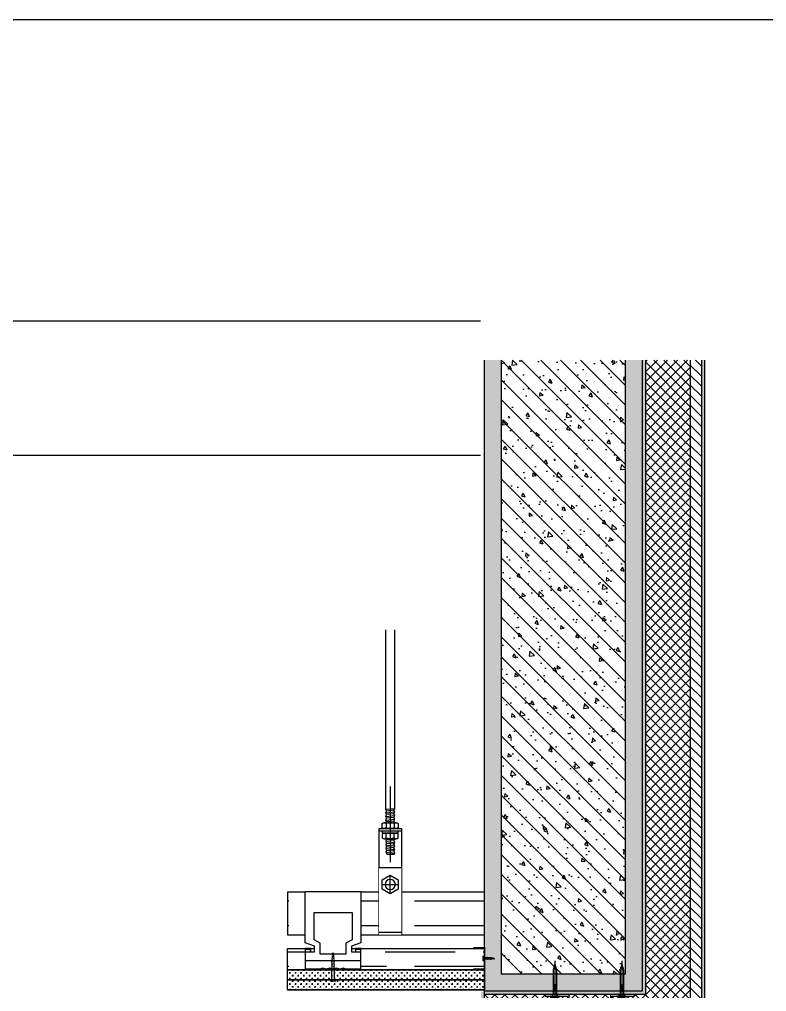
# Model space of a CAD drawing. Header units: millimetres. Extents: x 51249 to 2766742, y -599687 to -1280.
# Drawn here: x 87573 to 88241, y -118604 to -117735 of the extents above; entities that cross this region are included whole.
import ezdxf

# ---------------------------------------------------------------- set-up
doc = ezdxf.new("R2010")
doc.units = ezdxf.units.MM
doc.header["$LTSCALE"] = 10
for name, pattern in [('CENTER', [50.8, 31.75, -6.35, 6.35, -6.35]), ('DASH', [0.35, 0.25, -0.1]), ('DASHDOT', [1, 0.5, -0.25, 0, -0.25]), ('DASHED', [19.05, 12.7, -6.35])]:
    doc.linetypes.add(name, pattern=pattern)
for name, color, linetype in [('0BZ', 8, 'Continuous'), ('0ZX', 1, 'CENTER'), ('2-NORM', 3, 'Continuous'), ('2PJ', 4, 'Continuous'), ('95', 95, 'Continuous'), ('A-土建墙（含管井、立管）', 6, 'Continuous'), ('D-节点填充', 250, 'Continuous'), ('D-造型细线', 146, 'Continuous'), ('MISC13', 7, 'Continuous'), ('P-完成面', 3, 'Continuous'), ('填充层', 8, 'Continuous'), ('尺寸标注', 1, 'Continuous'), ('标注层', 6, 'Continuous'), ('钢材', 46, 'Continuous')]:
    doc.layers.add(name, color=color, linetype=linetype)

# ---------------------------------------------------------------- blocks, each defined once
blk = doc.blocks.new('射钉')
at = {"layer": '95', "linetype": 'ByBlock', "lineweight": 25}
for p, q in [((44750.32, 34477.17), (44750.32, 34477.27)), ((44750.72, 34477.67), (44750.92, 34477.67)), ((44751.32, 34476.5), (44751.32, 34477.27)), ((44751.32, 34470.07), (44751.33, 34476.42)), ((44751.79, 34475.24), (44751.35, 34476.35)), ((44721.82, 34473.67), (44726.82, 34475.17)), ((44721.82, 34473.67), (44726.82, 34472.17)), ((44726.82, 34475.17), (44748.32, 34475.17)), ((44726.82, 34472.17), (44748.32, 34472.17)), ((44750.32, 34470.07), (44750.32, 34470.17)), ((44750.72, 34469.67), (44750.92, 34469.67)), ((44751.79, 34472.1), (44751.35, 34470.99)), ((44751.82, 34472.25), (44751.82, 34475.1))]:
    blk.add_line(p, q, dxfattribs=at)
at = {"layer": '95', "linetype": 'ByBlock', "lineweight": -2}
for p, q in [((44750.32, 34470.17), (44750.32, 34477.17)), ((44740.4, 34475.17), (44740.4, 34472.17)), ((44740.74, 34475.17), (44740.74, 34472.17)), ((44741.09, 34475.17), (44741.09, 34472.17)), ((44741.43, 34475.17), (44741.43, 34472.17)), ((44741.78, 34475.17), (44741.78, 34472.17)), ((44742.12, 34475.17), (44742.12, 34472.17)), ((44742.47, 34475.17), (44742.47, 34472.17)), ((44742.81, 34475.17), (44742.81, 34472.17)), ((44743.16, 34475.17), (44743.16, 34472.17)), ((44743.5, 34475.17), (44743.5, 34472.17)), ((44743.85, 34475.17), (44743.85, 34472.17)), ((44744.19, 34475.17), (44744.19, 34472.17)), ((44744.54, 34475.17), (44744.54, 34472.17)), ((44744.88, 34475.17), (44744.88, 34472.17)), ((44745.23, 34475.17), (44745.23, 34472.17)), ((44745.57, 34475.17), (44745.57, 34472.17)), ((44745.92, 34475.17), (44745.92, 34472.17))]:
    blk.add_line(p, q, dxfattribs=at)
at = {"layer": '95', "linetype": 'ByBlock', "lineweight": 25}
for centre, radius, start, end in [((44748.32, 34477.17), 2, 270, 0), ((44750.72, 34477.27), 0.4, 90, 180), ((44750.92, 34477.27), 0.4, 0, 90), ((44751.72, 34476.5), 0.4, 180, 201.80141), ((44748.32, 34470.17), 2, 0, 90), ((44750.72, 34470.07), 0.4, 180, 270), ((44750.92, 34470.07), 0.4, 270, 0), ((44751.72, 34470.85), 0.4, 158.19859, 180), ((44751.42, 34475.1), 0.4, 0, 21.80141), ((44751.42, 34472.25), 0.4, 338.19859, 0)]:
    blk.add_arc(centre, radius, start, end, dxfattribs=at)
at = {"layer": '尺寸标注'}
blk.add_line((44718.83, 34473.67), (44758.76, 34473.67), dxfattribs=at)
blk = doc.blocks.new('A$C29C00FBA')
at = {"layer": '填充层'}
h = blk.add_hatch(dxfattribs=at)
h.set_pattern_fill('ANSI31', color=256, scale=0.5, angle=-90, style=0)
h.set_pattern_definition([(225, (7435.3224, 5073.8446), (-1.12253202, 1.12253202), [])])
h.paths.add_polyline_path([(-2.5, -33.6), (-2.5, 1.4), (-17.5, 1.4), (-17.5, -33.6)], flags=16)
edge = h.paths.add_edge_path()
edge.add_arc((-4, -32.1), 4, 270, 360)
edge.add_line((0, -32.1), (0, -0.1))
edge.add_arc((-4, -0.1), 4, 0, 90)
edge.add_line((-4, 3.9), (-16, 3.9))
edge.add_arc((-16, -0.1), 4, 90, 180)
edge.add_line((-20, -0.1), (-20, -32.1))
edge.add_arc((-16, -32.1), 4, 180, 270)
edge.add_line((-16, -36.1), (-4, -36.1))
at = {"layer": '钢材'}
for points in [[(-16, 3.9), (-4, 3.9, -0.414214), (0, -0.1), (0, -32.1, -0.414214), (-4, -36.1), (-16, -36.1, -0.414214), (-20, -32.1), (-20, -0.1, -0.414214)], [(-16.5, 1.4), (-3.5, 1.4, -0.414214), (-2.5, 0.4), (-2.5, -32.6, -0.414214), (-3.5, -33.6), (-16.5, -33.6, -0.414214), (-17.5, -32.6), (-17.5, 0.4, -0.414214)]]:
    blk.add_lwpolyline(points, format="xyb", close=True, dxfattribs=at)
blk = doc.blocks.new('A$C7BBD0F2D')
at = {"layer": '0ZX', "linetype": 'DASHDOT', "ltscale": 3}
blk.add_line((9.19, 0), (-3.6, 0), dxfattribs=at)
at = {"layer": '2PJ'}
for p, q in [((0, -4.8), (0, 4.8)), ((4.05, 2.5), (0, 2.5)), ((0, -2.5), (4.05, -2.5))]:
    blk.add_line(p, q, dxfattribs=at)
blk.add_lwpolyline([(7.4, 2.1, 1), (4, 2.1), (4, -2.1, 1), (7.4, -2.1)], format="xyb", close=True, dxfattribs=at)
blk.add_arc((6.4, 0), 8, 143.1301, 216.8699, dxfattribs=at)
blk = doc.blocks.new('A$C3F1F3C85')
at = {"layer": '标注层'}
h = blk.add_hatch(dxfattribs=at)
h.set_pattern_fill('ANSI37', color=250, scale=20, style=0)
h.set_pattern_definition([(45, (-1872661.9944, -418727.4913), (-1.767766953, 1.767766953), []), (135, (-1872661.9944, -418727.4913), (-1.767766953, -1.767766953), [])])
h.paths.add_polyline_path([(2.5, 47.5), (5.5, 47.5), (5.5, -46.9), (2.5, -46.9)])
at = {"layer": '0ZX', "color": 250, "linetype": 'DASHDOT', "ltscale": 3}
blk.add_line((27.18, -36.25), (-5.32, -36.25), dxfattribs=at)
at = {"layer": '2PJ', "color": 250}
for p, q in [((-7.15, -34), (-7.7, -34)), ((-7.7, -34), (-7.7, -38.5)), ((-7.48, -39.25), (-6.74, -33.25)), ((-5.15, -34), (-6.52, -34)), ((-5.48, -39.25), (-4.74, -33.25)), ((-3.15, -34), (-4.52, -34)), ((-3.15, -34), (-3.7, -34)), ((-3.48, -39.25), (-2.74, -33.25)), ((-3.48, -39.25), (-2.74, -33.25)), ((-1.15, -34), (-2.52, -34)), ((-1.48, -39.25), (-0.74, -33.25)), ((0.85, -34), (-0.52, -34)), ((0.52, -39.25), (1.26, -33.25)), ((2.85, -34), (1.48, -34)), ((2.52, -39.25), (3.26, -33.25)), ((4.85, -34), (3.48, -34)), ((4.52, -39.25), (5.26, -33.25)), ((6.85, -34), (5.48, -34)), ((6.52, -39.25), (7.26, -33.25)), ((8.85, -34), (7.48, -34)), ((8.52, -39.25), (9.26, -33.25)), ((10.85, -34), (9.48, -34)), ((10.52, -39.25), (11.26, -33.25)), ((12.85, -34), (11.48, -34)), ((12.52, -39.25), (13.26, -33.25)), ((14.85, -34), (13.48, -34)), ((14.52, -39.25), (15.26, -33.25)), ((16.85, -34), (15.48, -34)), ((16.52, -39.25), (17.26, -33.25)), ((18.85, -34), (17.48, -34)), ((18.52, -39.25), (19.26, -33.25)), ((20.85, -34), (19.48, -34)), ((20.52, -39.25), (21.26, -33.25)), ((-5.7, -38.5), (-7.07, -38.5)), ((-3.7, -38.5), (-5.07, -38.5)), ((-1.7, -38.5), (-3.07, -38.5)), ((0.3, -38.5), (-1.07, -38.5)), ((2.3, -38.5), (0.93, -38.5)), ((4.3, -38.5), (2.93, -38.5)), ((6.3, -38.5), (4.93, -38.5)), ((8.3, -38.5), (6.93, -38.5)), ((10.3, -38.5), (8.93, -38.5)), ((12.3, -38.5), (10.93, -38.5)), ((14.3, -38.5), (12.93, -38.5)), ((16.3, -38.5), (14.93, -38.5)), ((18.3, -38.5), (16.93, -38.5)), ((20.3, -38.5), (18.93, -38.5)), ((21.3, -38.5), (20.93, -38.5))]:
    blk.add_line(p, q, dxfattribs=at)
for points in [[(2.5, 47.5), (5.5, 47.5), (5.5, -46.9), (2.5, -46.9)], [(-7.48, -39.25), (-7.07, -38.5), (-6.52, -34), (-6.74, -33.25), (-7.15, -34), (-7.7, -38.5)], [(-5.48, -39.25), (-5.07, -38.5), (-4.52, -34), (-4.74, -33.25), (-5.15, -34), (-5.7, -38.5)], [(-3.48, -39.25), (-3.07, -38.5), (-2.52, -34), (-2.74, -33.25), (-3.15, -34), (-3.7, -38.5)], [(-3.48, -39.25), (-3.07, -38.5), (-2.52, -34), (-2.74, -33.25), (-3.15, -34), (-3.7, -38.5)], [(-1.48, -39.25), (-1.07, -38.5), (-0.52, -34), (-0.74, -33.25), (-1.15, -34), (-1.7, -38.5)], [(0.52, -39.25), (0.93, -38.5), (1.48, -34), (1.26, -33.25), (0.85, -34), (0.3, -38.5)], [(2.52, -39.25), (2.93, -38.5), (3.48, -34), (3.26, -33.25), (2.85, -34), (2.3, -38.5)], [(4.52, -39.25), (4.93, -38.5), (5.48, -34), (5.26, -33.25), (4.85, -34), (4.3, -38.5)], [(6.52, -39.25), (6.93, -38.5), (7.48, -34), (7.26, -33.25), (6.85, -34), (6.3, -38.5)], [(8.52, -39.25), (8.93, -38.5), (9.48, -34), (9.26, -33.25), (8.85, -34), (8.3, -38.5)], [(10.52, -39.25), (10.93, -38.5), (11.48, -34), (11.26, -33.25), (10.85, -34), (10.3, -38.5)], [(12.52, -39.25), (12.93, -38.5), (13.48, -34), (13.26, -33.25), (12.85, -34), (12.3, -38.5)], [(14.52, -39.25), (14.93, -38.5), (15.48, -34), (15.26, -33.25), (14.85, -34), (14.3, -38.5)], [(16.52, -39.25), (16.93, -38.5), (17.48, -34), (17.26, -33.25), (16.85, -34), (16.3, -38.5)], [(18.52, -39.25), (18.93, -38.5), (19.48, -34), (19.26, -33.25), (18.85, -34), (18.3, -38.5)]]:
    blk.add_lwpolyline(points, close=True, dxfattribs=at)
blk.add_lwpolyline([(21.3, -33.39), (21.26, -33.25), (20.85, -34), (20.3, -38.5), (20.52, -39.25), (20.93, -38.5), (21.3, -35.47)], dxfattribs=at)
blk.add_lwpolyline([(25.38, -36.5), (25.38, -36), (25.9, -36, 0.177907), (23.6, -30.25), (21.3, -30.25), (21.3, -42.25), (23.6, -42.25, 0.177907), (25.9, -36.5)], format="xyb", close=True, dxfattribs=at)
at = {"layer": '2PJ', "color": 250, "linetype": 'DASHED'}
blk.add_lwpolyline([(25.38, -39.25), (21.3, -36.25), (25.38, -33.25)], dxfattribs=at)
at = {"layer": '钢材', "color": 250}
blk.add_lwpolyline([(-26, -43.34), (-26, -63.34), (-27.5, -63.34), (-27.5, -41.84), (-26, -41.84), (-19, -41.84), (-19, -4.84), (-26, -4.84), (-27.5, -4.84), (-27.5, 16.66), (-26, 16.66), (-26, -3.34), (-19, -3.34), (-17.5, -3.34), (-17.5, -43.34)], close=True, dxfattribs=at)
at = {"color": 250}
blk.add_blockref('A$C29C00FBA', (2.5, -7.23), dxfattribs=at)
at = {"layer": 'MISC13', "color": 250, "linetype": 'ByBlock', "extrusion": (0, 0, -1), "zscale": -1, "rotation": 180}
blk.add_blockref('射钉', (44776.32, 34481.59), dxfattribs=at)
at = {"layer": 'MISC13', "color": 250, "linetype": 'ByBlock', "extrusion": (0, 0, -1), "xscale": -1, "zscale": -1}
blk.add_blockref('射钉', (44776.32, -34525.75), dxfattribs=at)
at = {"layer": '标注层', "color": 250}
blk.add_blockref('A$C7BBD0F2D', (-19, -23.34), dxfattribs=at)
blk = doc.blocks.new('*U90')
blk.add_lwpolyline([(0, 0), (176.16, 0), (176.16, 19), (0, 19)], close=True)
at = {"color": 251, "linetype": 'DASH', "ltscale": 25}
for points in [[(176.16, 16), (0, 16)], [(0, 3), (176.16, 3)]]:
    blk.add_lwpolyline(points, dxfattribs=at)
blk = doc.blocks.new('*U89')
at = {"color": 251, "linetype": 'DASH', "ltscale": 25}
for p, q in [((0, 30), (176.16, 30)), ((0, 8), (176.16, 8))]:
    blk.add_line(p, q, dxfattribs=at)
blk.add_lwpolyline([(0, 38), (176.16, 38), (176.16, 0), (0, 0)], close=True)
blk = doc.blocks.new('*U91')
at = {"layer": 'D-节点填充'}
h = blk.add_hatch(dxfattribs=at)
h.set_pattern_fill('CROSS,_O', color=256, scale=10)
h.set_pattern_definition([(0, (319.505, 412.277), (2.5, 2.5), [1.25, -3.75]), (90, (320.13, 411.652), (-2.5, 2.5), [1.25, -3.75])])
h.paths.add_polyline_path([(0, 9), (0, 0), (176.16, 0), (176.16, 9)])
blk.add_lwpolyline([(0, 9), (0, 0), (176.16, 0), (176.16, 9)], close=True)
blk = doc.blocks.new('A$C2A732D7B')
blk.add_wipeout([(25, 10), (25, 29), (20, 29), (20, 26), (16.5, 25.99), (16.5, 31), (25, 34), (25, 80), (-25, 80), (-25, 34), (-16.5, 31), (-16.5, 26), (-20, 26), (-20, 29), (-25, 29), (-25, 10), (-12, 10), (-9, 11), (-6, 10), (-3, 11), (0, 10), (3, 11), (6, 10), (9, 11), (12, 10)])
for points in [[(-25, 80), (-25, 34), (-16.5, 31), (-16.5, 26), (-24.5, 26), (-24.5, 18), (24.5, 18), (24.5, 26), (16.5, 26), (16.5, 31), (25, 34), (25, 80)], [(20.5, 26), (20, 26), (20, 29), (25, 29), (25, 10), (12, 10), (9, 11), (6, 10), (3, 11), (0, 10), (-3, 11), (-6, 10), (-9, 11), (-12, 10), (-25, 10), (-25, 29), (-20, 29), (-20, 26), (-20.5, 26), (-20.5, 28.5), (-24.5, 28.5), (-24.5, 10.5), (-12.08, 10.5), (-9, 11.53), (-6, 10.53), (-3, 11.53), (0, 10.53), (3, 11.53), (6, 10.53), (9, 11.53), (12.08, 10.5), (24.5, 10.5), (24.5, 28.5), (20.5, 28.5)]]:
    blk.add_lwpolyline(points, close=True)
at = {"color": 251}
blk.add_lwpolyline([(-17, 61.32), (-17, 36.86), (-11.5, 33.86), (-11.5, 24), (11.5, 24), (11.5, 33.86), (17, 36.86), (17, 61.32)], close=True, dxfattribs=at)
at = {"color": 251, "ltscale": 0.1}
blk.add_lwpolyline([(-1.17, 17.46), (-0.71, 18.43), (-1.07, 19.07), (-0.65, 20.01), (-0.91, 20.65), (-0.6, 21.51), (-0.8, 22.17), (-0.48, 23.03), (-0.73, 23.67), (0, 25), (0.64, 24.18), (0.47, 23.38), (0.75, 22.74), (0.55, 21.93), (0.87, 21.31), (0.7, 20.51), (1.03, 19.85), (0.74, 18.96), (1.16, 18.31), (0.77, 17.35), (1.25, 16.67), (0.86, 15.7), (1.25, 15), (0.83, 14.04), (1.25, 13.33), (0.83, 12.37), (1.25, 11.67), (0.83, 10.7), (1.25, 9.99), (0.83, 9.06), (1.25, 8.33), (1.25, 1.38), (2.5, 0), (-2.5, 0), (-1.25, 1.38), (-1.25, 9.14), (-1.25, 9.14), (-0.83, 10.1), (-1.25, 10.8), (-0.83, 11.77), (-1.25, 12.47), (-0.83, 13.44), (-1.25, 14.14), (-0.83, 15.13), (-1.25, 15.82), (-0.74, 16.79)], close=True, dxfattribs=at)
blk = doc.blocks.new('*U88')
at = {"ltscale": 0.3}
for p, q in [((-4, 111), (-4, 270.64)), ((4, 110.2), (4, 270.64))]:
    blk.add_line(p, q, dxfattribs=at)
at = {"color": 251, "linetype": 'CENTER', "ltscale": 3}
blk.add_line((0, 130.44), (0, 62.8), dxfattribs=at)
for p, q in [((4, 110.2), (-4, 111)), ((4, 107), (-4, 107.8)), ((4, 103.8), (-4, 104.6)), ((-3.24, 109.32), (3.24, 108.67)), ((-3.24, 106.12), (3.24, 105.47)), ((4, 100.6), (-4, 101.4)), ((-3.6, 97.57), (-3.6, 93.62)), ((-3.24, 102.92), (3.24, 102.27)), ((-3.24, 99.72), (3.24, 99.07)), ((3.6, 97.57), (3.6, 93.62)), ((10, 91), (-10, 91)), ((-3.6, 84.43), (-3.6, 88.38)), ((3.6, 84.43), (3.6, 88.38)), ((4, 81.4), (-4, 80.6)), ((-3.24, 82.28), (3.24, 82.93)), ((-3.24, 79.08), (3.24, 79.73)), ((4, 78.2), (-4, 77.4)), ((4, 75), (-4, 74.2)), ((4, 71.8), (-4, 71)), ((3.18, 70), (-3.5, 70)), ((-3.24, 75.88), (3.24, 76.53)), ((-3.24, 72.68), (3.24, 73.33))]:
    blk.add_line(p, q)
for points in [[(-4, 98.2), (-3.24, 99.72), (-4, 101.4), (-3.24, 102.92), (-4, 104.6), (-3.24, 106.12), (-4, 107.8), (-3.24, 109.32), (-4, 111)], [(3.64, 98.2), (3.24, 99.07), (4, 100.6), (3.24, 102.27), (4, 103.8), (3.24, 105.47), (4, 107), (3.24, 108.67), (4, 110.2)], [(7.2, 91), (7.2, 89), (-7.2, 89), (-7.2, 91)], [(-3.5, 70), (-4, 71), (-3.24, 72.68), (-4, 74.2), (-3.24, 75.88), (-4, 77.4), (-3.24, 79.08), (-4, 80.6), (-3.24, 82.28), (-4, 83.8)], [(3.64, 83.8), (3.24, 82.93), (4, 81.4), (3.24, 79.73), (4, 78.2), (3.24, 76.53), (4, 75), (3.24, 73.33), (4, 71.8), (3.18, 70)]]:
    blk.add_lwpolyline(points)
for points in [[(3.64, 98.2), (-4, 98.2), (-5.42, 98.2, 0.22641), (-7.2, 97.47), (-7.2, 93.73, 0.193582), (-5.26, 93), (-3.4, 93), (3.4, 93), (5.26, 93, 0.201578), (7.2, 93.73), (7.2, 97.47, 0.203722), (5.42, 98.2)], [(3.64, 83.8), (-4, 83.8), (-5.42, 83.8, -0.22641), (-7.2, 84.53), (-7.2, 88.27, -0.193582), (-5.27, 89), (-3.4, 89), (3.4, 89), (5.26, 89, -0.201578), (7.2, 88.27), (7.2, 84.53, -0.203722), (5.42, 83.8)]]:
    blk.add_lwpolyline(points, format="xyb", close=True)
for points in [[(-5.26, 98.2, -0.219294), (-3.6, 97.57, -0.173205), (3.6, 97.57, -0.102242), (5.26, 98.2)], [(-5.27, 89, -0.219294), (-3.6, 88.38, -0.173205), (3.6, 88.38, -0.102242), (5.26, 89)], [(-5.26, 93, 0.219294), (-3.6, 93.62, 0.173205), (3.6, 93.62, 0.102242), (5.26, 93)], [(-5.27, 83.8, 0.219294), (-3.6, 84.43, 0.173205), (3.6, 84.43, 0.102242), (5.26, 83.8)]]:
    blk.add_lwpolyline(points, format="xyb")
blk.add_lwpolyline([(10, -2), (10, 93), (-10, 93), (-10, -2)], close=True)
blk.add_wipeout([(-10, 58), (10, 58), (10, -2), (-10, -2)])
blk.add_line((-10, 58), (10, 58))
for p, q in [((0, 35.55), (0, 50.45)), ((7.45, 43), (-7.45, 43))]:
    blk.add_line(p, q, dxfattribs=at)
at = {"color": 251, "linetype": 'DASH', "ltscale": 15}
blk.add_line((-10, 0), (10, 0), dxfattribs=at)
blk.add_lwpolyline([(0, 51.26), (-7.2, 47.1), (-7.2, 38.78), (0, 34.62), (7.2, 38.78), (7.2, 47.1)], close=True)
blk.add_circle((0, 42.94), 4.62)
blk = doc.blocks.new('QBLOCK2009062415473686')
at = {"color": 251}
for p, q in [((-1.7, 1.6), (-1.4, 1.8)), ((-1.7, 1.6), (-1.4, 1.8)), ((-1.7, 1.6), (-1.4, 1.4)), ((-1.7, 1.6), (-1.4, 1.4)), ((-1.5, 3.5), (-1.2, 3.7)), ((-1.5, 3.5), (-1.2, 3.3)), ((-1.4, 1.4), (1.3, 2.3)), ((-1.4, -0.7), (1.3, 0.2)), ((-1.2, 3.3), (1, 4)), ((-1.1, 5.5), (-0.9, 5.7)), ((-1.1, 5.5), (-0.9, 5.3)), ((-1, 2.6), (-0.9, 3.4)), ((-1, 1.8), (-1, 2.6)), ((-1, -0.2), (-1, 1.5)), ((-0.9, 5.3), (0.7, 5.8)), ((-0.8, 3.8), (-0.6, 5.4)), ((-0.7, 7.5), (-0.5, 7.7)), ((-0.7, 7.5), (-0.5, 7.3)), ((-0.6, 5.8), (-0.4, 7.3)), ((-0.5, 7.3), (0.4, 7.6)), ((-0.3, 7.7), (-0.1, 9.8)), ((0.2, 7.9), (-0.1, 9.8)), ((0.4, 6.1), (0.2, 7.5)), ((0.7, 7.7), (0.4, 8)), ((0.7, 7.7), (0.4, 7.6)), ((0.6, 4.3), (0.4, 5.7)), ((1, 5.9), (0.7, 6.2)), ((1, 5.9), (0.7, 5.8)), ((0.8, 2.6), (0.7, 3.9)), ((0.8, 2.6), (0.8, 2.4)), ((0.8, 2.1), (0.8, 0.5)), ((0.8, 0.1), (0.8, -1.6)), ((1.3, 4.2), (1, 4.4)), ((1.3, 4.2), (1, 4)), ((1.5, 2.4), (1.3, 2.7)), ((1.5, 2.4), (1.3, 2.7)), ((1.5, 2.4), (1.3, 2.3)), ((1.5, 2.4), (1.3, 2.3)), ((1.5, 0.3), (1.3, 0.6)), ((1.5, 0.3), (1.3, 0.2)), ((-3.4, -9.8), (-3.4, -9)), ((3.4, -9), (-3.4, -9)), ((3.4, -9.8), (-3.4, -9.8)), ((-1.7, -0.5), (-1.4, -0.3)), ((-1.7, -0.5), (-1.4, -0.7)), ((-1.7, -2.5), (-1.4, -2.4)), ((-1.7, -2.5), (-1.4, -2.4)), ((-1.7, -2.5), (-1.4, -2.8)), ((-1.7, -2.5), (-1.4, -2.8)), ((-1.7, -4.6), (-1.4, -4.5)), ((-1.7, -4.6), (-1.4, -4.9)), ((-1.4, -2.8), (1.3, -1.9)), ((-1.4, -2.8), (1.3, -1.9)), ((-1.4, -4.9), (1.3, -4)), ((-1, -2.2), (-1, -0.6)), ((-1, -4.3), (-1, -2.6)), ((-0.9, -5.4), (-1, -4.7)), ((0.8, -1.4), (0.8, -1.6)), ((0.8, -2), (0.8, -3.7)), ((0.8, -4.1), (0.9, -5.4)), ((1.5, -1.7), (1.3, -1.5)), ((1.5, -1.7), (1.3, -1.5)), ((1.5, -1.7), (1.3, -1.9)), ((1.5, -1.7), (1.3, -1.9)), ((1.5, -3.8), (1.3, -3.6)), ((1.5, -3.8), (1.3, -4)), ((3.4, -9.8), (3.4, -9))]:
    blk.add_line(p, q, dxfattribs=at)
for centre, start, end in [((-4.8, -5.3), 291.3837, 359.0609), ((4.8, -5.3), 180.9392, 248.6164)]:
    blk.add_arc(centre, 3.94, start, end, dxfattribs=at)

msp = doc.modelspace()

# ---------------------------------------------------------------- hatches: boundary and pattern name
at = {"ltscale": 0.15}
h = msp.add_hatch(dxfattribs=at)
h.set_pattern_fill('AR-SAND', color=251, scale=0.05, angle=90, style=0)
h.set_pattern_definition([(307.5, (87986.1638, -118039.5078), (2.447066, 0.0800016), [0, -1.9304, 0, -2.159, 0, -2.06375]), (277.5, (87986.1638, -118039.5078), (3.584126, -2.247616), [0, -1.0414, 0, -1.7399, 0, -0.66675]), (237.5, (87986.1638, -118037.9457), (0.007186, -3.954962), [0, -0.635, 0, -2.286, 0, -2.9845]), (227.5, (87986.1638, -118037.9457), (1.114647, -3.817782), [0, -0.3175, 0, -1.4986, 0, -1.7145])])
h.paths.add_polyline_path([(88133.16, -118606.51), (88133.16, -118039.51), (88130.16, -118039.51), (88130.16, -118603.51), (87989.16, -118603.51), (87989.16, -118606.51)], flags=17)
h.paths.add_polyline_path([(88093.21, -118639.27), (88093.96, -118638.86), (88098.46, -118638.31), (88099.21, -118638.53), (88098.46, -118638.94), (88093.96, -118639.49)], flags=16)
h.paths.add_polyline_path([(87989.16, -118604.51), (87986.16, -118604.51), (87986.16, -118639.51), (88186.16, -118639.51), (88186.16, -118039.51), (88183.16, -118039.51), (88183.16, -118636.51), (87989.16, -118636.51)])
h = msp.add_hatch(dxfattribs=at)
h.set_pattern_fill('AR-CONC', color=251, scale=0.1, angle=90, style=0)
h.set_pattern_definition([(320, (87989.164, -118039.508), (-1.5939, -18.21847), [1.905, -20.955]), (265, (87989.164, -118039.508), (19.10566, 3.5243), [1.524, -16.764]), (10.451, (87989.031, -118041.026), (17.51167, -14.69425), [1.619, -17.809]), (316.184, (87994.244, -118039.508), (-4.2042, -27.1079), [2.8575, -31.4325]), (6.6356, (87993.893, -118041.767), (24.7426, -23.7404), [2.4285, -26.7135]), (261.184, (87994.244, -118039.508), (24.7425, -23.7405), [2.286, -25.146]), (291, (87992.974, -118042.048), (-10.22655, -15.1615), [1.905, -20.955]), (236, (87992.974, -118042.048), (18.4188, -6.1802), [1.524, -16.764]), (341.4514, (87992.122, -118043.311), (8.1923, -21.34165), [1.619, -17.809]), (307.5, (87989.164, -118039.508), (8.455504, -0.30886), [0, -16.5608, 0, -17.018, 0, -16.8275]), (277.5, (87989.164, -118039.508), (10.01806, -6.68197), [0, -9.7028, 0, -16.1798, 0, -6.4135]), (237.5, (87989.164, -118033.8436), (-0.572874, -13.55906), [0, -6.35, 0, -19.812, 0, -26.289]), (227.5, (87989.164, -118031.304), (2.54265, -14.81292), [0, -8.255, 0, -13.1572, 0, -18.669])])
h.paths.add_polyline_path([(88130.16, -118603.51), (88130.16, -118039.51), (88115.16, -118039.51), (88115.16, -118588.51), (88113.54, -118588.51), (88113.54, -118603.51)])
h.paths.add_polyline_path([(88110.54, -118603.51), (88110.54, -118588.51), (88053.54, -118588.51), (88053.54, -118603.51)])
h.paths.add_polyline_path([(88050.54, -118603.51), (88050.54, -118588.51), (88004.16, -118588.51), (88004.16, -118039.51), (87989.16, -118039.51), (87989.16, -118603.51)])
h = msp.add_hatch(dxfattribs=at)
h.set_pattern_fill('ANSI31', color=251, scale=2, angle=90, style=0)
h.set_pattern_definition([(315, (87989.164, -118039.508), (4.49013, 4.49013), [])])
h.paths.add_polyline_path([(88098.46, -118628.31), (88099.21, -118628.53), (88098.46, -118628.94), (88098.46, -118630.31), (88099.21, -118630.53), (88098.46, -118630.94), (88098.46, -118632.31), (88099.21, -118632.53), (88098.46, -118632.94), (88098.46, -118634.31), (88099.21, -118634.53), (88098.46, -118634.94), (88093.96, -118635.49), (88093.21, -118635.27), (88093.96, -118634.86), (88093.96, -118633.49), (88093.21, -118633.27), (88093.96, -118632.86), (88093.96, -118631.49), (88093.21, -118631.27), (88093.96, -118630.86), (88093.96, -118629.49), (88093.21, -118629.27), (88093.96, -118628.86)], flags=16)
h.paths.add_polyline_path([(88099.21, -118630.53), (88098.46, -118630.94), (88093.96, -118631.49), (88093.21, -118631.27), (88093.96, -118630.86), (88098.46, -118630.31)], flags=0)
edge = h.paths.add_edge_path()
edge.add_line((88063.3, -118632.51), (88063.3, -118626.51))
edge.add_line((88063.3, -118626.51), (87989.16, -118626.51))
edge.add_line((87989.16, -118626.51), (87989.16, -118636.51))
edge.add_line((87989.16, -118636.51), (88067.3, -118636.51))
edge.add_arc((88067.3, -118632.51), 4, -180, -90, ccw=False)
edge = h.paths.add_edge_path()
edge.add_arc((88099.3, -118632.51), 4, 270, 360)
edge.add_line((88103.3, -118632.51), (88103.3, -118626.51))
edge.add_line((88103.3, -118626.51), (88173.16, -118626.51))
edge.add_line((88173.16, -118626.51), (88173.16, -118039.51))
edge.add_line((88173.16, -118039.51), (88183.16, -118039.51))
edge.add_line((88183.16, -118039.51), (88183.16, -118636.51))
edge.add_line((88183.16, -118636.51), (88099.3, -118636.51))
h.paths.add_polyline_path([(88098.46, -118636.31), (88096.83, -118636.51), (88099.14, -118636.51)])
edge = h.paths.add_edge_path()
edge.add_line((88093.96, -118635.49), (88098.46, -118634.94))
edge.add_line((88098.46, -118634.94), (88099.21, -118634.53))
edge.add_line((88099.21, -118634.53), (88098.46, -118634.31))
edge.add_line((88098.46, -118634.31), (88098.46, -118634.01))
edge.add_line((88098.46, -118634.01), (88099.8, -118634.01))
edge.add_arc((88099.8, -118633.01), 1, -90, 0)
edge.add_line((88100.8, -118633.01), (88100.8, -118626.51))
edge.add_line((88100.8, -118626.51), (88065.8, -118626.51))
edge.add_line((88065.8, -118626.51), (88065.8, -118633.01))
edge.add_arc((88066.8, -118633.01), 1, 180, 270)
edge.add_line((88066.8, -118634.01), (88093.96, -118634.01))
edge.add_line((88093.96, -118634.01), (88093.96, -118634.86))
edge.add_line((88093.96, -118634.86), (88093.21, -118635.27))
edge.add_line((88093.21, -118635.27), (88093.96, -118635.49))
h = msp.add_hatch(dxfattribs=at)
h.set_pattern_fill('ANSI37', color=251, scale=2, angle=90, style=0)
h.set_pattern_definition([(315, (-31973.302, -191405.33), (4.49012806, 4.49012806), []), (45, (-31973.302, -191405.33), (-4.49012806, 4.49012806), [])])
h.paths.add_polyline_path([(88101.8, -118615.01), (88101.8, -118608.01), (88101.8, -118606.51), (88064.8, -118606.51), (88064.8, -118608.01), (88064.8, -118615.01), (88078.5, -118615.01, -0.333333), (88088.1, -118615.01)])
h.paths.add_polyline_path([(88093.96, -118626.51), (88093.96, -118626.31), (88098.46, -118626.31), (88099.14, -118626.51), (88100.8, -118626.51), (88100.8, -118620.01, 0.414214), (88099.8, -118619.01), (88085.8, -118619.01), (88085.8, -118619.06, -0.887772), (88085.4, -118622.41), (88081.2, -118622.41, -0.887772), (88080.8, -118619.06), (88080.8, -118619.01), (88066.8, -118619.01, 0.414214), (88065.8, -118620.01), (88065.8, -118626.51)])
h.paths.add_polyline_path([(88173.16, -118626.51), (88173.16, -118039.51), (88133.16, -118039.51), (88133.16, -118606.51), (88123.3, -118606.51), (88123.3, -118608.01), (88116.04, -118608.01), (88116.04, -118609.01), (88114.84, -118609.01, 1.253404), (88113.86, -118609.19, -0.249967), (88113.62, -118609.48), (88114.79, -118609.01), (88113.08, -118609.01, 0.557264), (88114.48, -118609.32, -0.249967), (88114.72, -118609.04), (88113.54, -118609.51), (88110.54, -118609.51), (88109.37, -118609.04, 0.525471), (88108.72, -118608.9, -0.661982), (88108.04, -118608.61), (88108.04, -118608.01), (88103.3, -118608.01), (88103.3, -118616.51), (88099.3, -118616.51, -0.414214), (88103.3, -118620.51), (88103.3, -118626.51)])
h.paths.add_polyline_path([(88063.3, -118626.51), (88063.3, -118620.51, -0.414214), (88067.3, -118616.51), (88063.3, -118616.51), (88063.3, -118615.01), (88063.3, -118608.01), (88055.64, -118608.01, -0.414214), (88056.04, -118608.41), (88056.04, -118608.61, -0.414214), (88055.64, -118609.01), (88054.87, -118609.01, 0.095415), (88054.72, -118609.04), (88053.54, -118609.51), (88050.54, -118609.51), (88049.37, -118609.04, 0.111879), (88049.19, -118609.01), (88048.44, -118609.01, -0.413881), (88048.04, -118608.61), (88048.04, -118608.01), (88043.3, -118608.01), (88043.3, -118606.51), (87989.16, -118606.51), (87989.16, -118626.51)])
at = {"ltscale": 2}
h = msp.add_hatch(dxfattribs=at)
h.set_pattern_fill('AN钢筋混凝土SC10', color=8, scale=5, angle=90, style=0, pattern_type=2)
h.set_pattern_definition([(315, (88004.164, -118039.508), (8.83883, 8.83883), []), (320, (88004.164, -118039.508), (-3.1376, -35.863), [3.75, -41.25]), (265, (88004.164, -118039.508), (37.6096, 6.9376), [3, -33]), (10.4514, (88003.902, -118042.496), (34.472, -28.9255), [3.187, -35.057]), (316.184, (88014.164, -118039.51), (-8.276, -53.362), [5.625, -61.875]), (6.636, (88013.474, -118043.955), (48.706, -46.733), [4.7805, -52.5857]), (261.184, (88014.164, -118039.51), (48.706, -46.733), [4.5, -49.5]), (291, (88011.664, -118044.508), (-20.131, -29.8454), [3.75, -41.25]), (236, (88011.664, -118044.508), (36.2575, -12.1658), [3, -33]), (341.4514, (88009.986, -118046.995), (16.1265, -42.0111), [3.187, -35.057]), (307.5, (88004.164, -118039.508), (16.6447, -0.608), [0, -32.6, 0, -33.5, 0, -33.125]), (277.5, (88004.164, -118039.508), (19.7206, -13.1535), [0, -19.1, 0, -31.85, 0, -12.625]), (237.5, (88004.164, -118028.358), (-1.12774, -26.69112), [0, -12.5, 0, -39, 0, -51.75]), (227.5, (88004.164, -118023.358), (5.00525, -29.1593), [0, -16.25, 0, -25.9, 0, -36.75])])
h.paths.add_polyline_path([(88052.04, -118579.51), (88053.54, -118584.51), (88053.54, -118588.51), (88110.54, -118588.51), (88110.54, -118584.51), (88112.04, -118579.51), (88113.54, -118584.51), (88113.54, -118588.51), (88115.16, -118588.51), (88115.16, -118039.51), (88004.16, -118039.51), (88004.16, -118588.51), (88050.54, -118588.51), (88050.54, -118584.51)])

# ---------------------------------------------------------------- linework, layer by layer
at = {"layer": '2-NORM', "color": 134}
for p, q in [((87989.16, -118636.51), (87989.16, -118039.51)), ((88130.16, -118039.51), (88130.16, -118603.51)), ((88130.16, -118603.51), (87989.16, -118603.51))]:
    msp.add_line(p, q, dxfattribs=at)
for points in [[(88183.16, -118039.51), (88183.16, -118636.51), (87989.16, -118636.51)], [(88173.16, -118039.51), (88173.16, -118626.51), (87989.16, -118626.51)], [(88133.16, -118039.51), (88133.16, -118606.51), (87989.16, -118606.51)]]:
    msp.add_lwpolyline(points, dxfattribs=at)
at = {"layer": 'A-土建墙（含管井、立管）', "color": 6}
msp.add_line((88004.16, -118039.51), (88004.16, -118588.51), dxfattribs=at)
at = {"layer": 'A-土建墙（含管井、立管）', "color": 6, "elevation": 0}
msp.add_lwpolyline([(87209.08, -118004.51), (87985.53, -118004.51)], dxfattribs=at)
at = {"layer": 'A-土建墙（含管井、立管）', "color": 6}
for points in [[(88115.16, -118588.51), (88115.16, -118039.51)], [(87320.08, -118124.51), (87985.53, -118124.51)], [(88115.16, -118588.51), (88004.16, -118588.51)]]:
    msp.add_lwpolyline(points, dxfattribs=at)
at = {"layer": 'D-造型细线', "color": 8, "const_width": 1, "elevation": 0}
msp.add_lwpolyline([(87979.31, -118564.78), (87989.31, -118564.78), (87989.31, -118583.78), (87979.31, -118583.78)], dxfattribs=at)
at = {"layer": 'D-造型细线'}
for points in [[(87813.01, -118584.51), (87989.16, -118584.51)], [(87813.01, -118593.51), (87989.16, -118593.51)], [(87813.01, -118602.51), (87989.16, -118602.51)]]:
    msp.add_lwpolyline(points, dxfattribs=at)
at = {"layer": 'P-完成面'}
msp.add_lwpolyline([(88186.16, -118639.51), (88186.16, -118039.51)], dxfattribs=at)

# ---------------------------------------------------------------- block references
at = {"layer": '0BZ', "xscale": -1, "rotation": 90}
msp.add_blockref('A$C3F1F3C85', (88059.96, -118634.01), dxfattribs=at)
at = {"layer": 'D-造型细线', "xscale": -1}
for name, p in [('*U89', (87989.16, -118553.26)), ('*U90', (87989.16, -118584.51))]:
    msp.add_blockref(name, p, dxfattribs=at)
at = {"layer": 'D-造型细线', "xscale": -0.54, "yscale": 0.5399999999999999, "zscale": 0.5399999999999999, "rotation": 269.9999999987825}
msp.add_blockref('QBLOCK2009062415473686', (87993.02, -118574.35, 0), dxfattribs=at)
at = {"layer": 'D-造型细线', "xscale": -1, "rotation": 180}
for p in [(87813.01, -118584.51), (87813.01, -118593.51)]:
    msp.add_blockref('*U91', p, dxfattribs=at)

# ---------------------------------------------------------------- next in the draw order: block references
at = {"layer": 'D-造型细线', "xscale": -1}
for name, p in [('*U88', (87904.89, -118551.26)), ('A$C2A732D7B', (87853.75, -118594.51))]:
    msp.add_blockref(name, p, dxfattribs=at)

# ---------------------------------------------------------------- next in the draw order: linework, layer by layer
at = {"ltscale": 0.15}
msp.add_lwpolyline([(84521.63, -117734.93), (90116.87, -117734.93), (90116.87, -123110.13), (84521.63, -123110.13)], close=True, dxfattribs=at)

doc.saveas('drawing.dxf')
